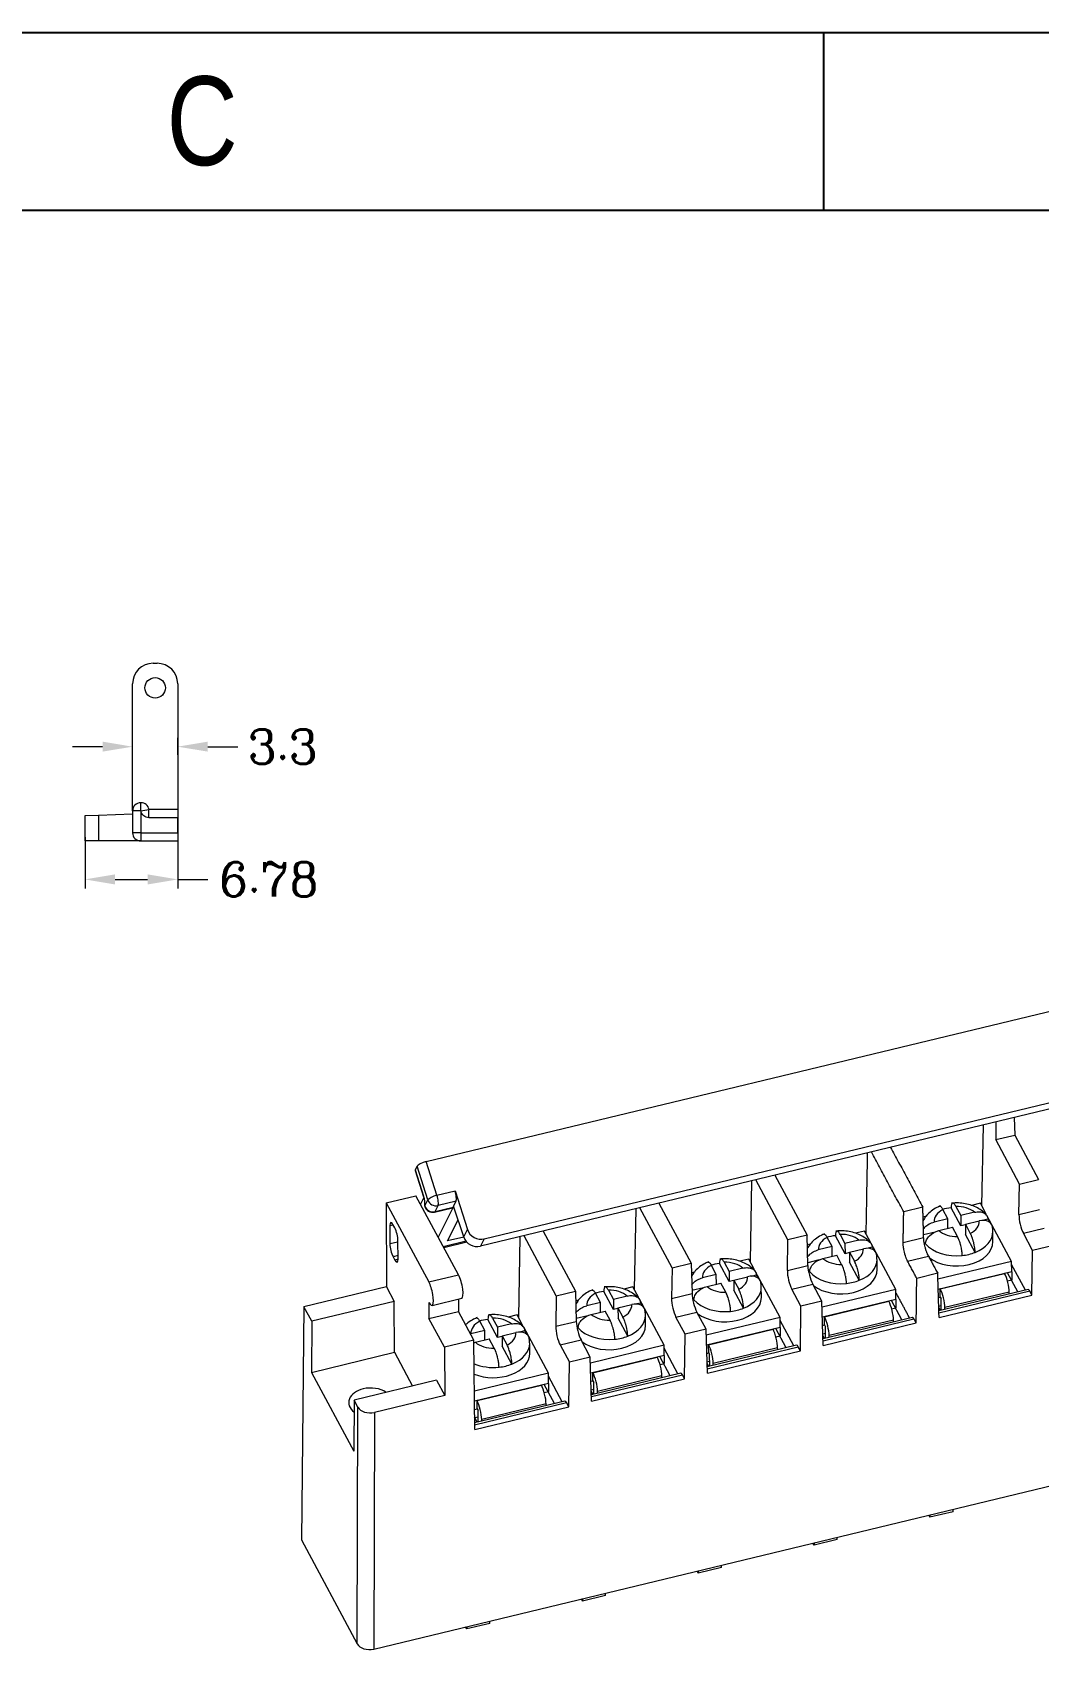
# Model space of a CAD drawing. Header units: millimetres. Extents: x -195 to 1349, y 148 to 750.
# Drawn here: x 337 to 410.6, y 621.5 to 739.9 of the extents above; entities that cross this region are included whole.
import ezdxf
from ezdxf.enums import TextEntityAlignment as Align

# ---------------------------------------------------------------- set-up
doc = ezdxf.new("R2010")
doc.units = ezdxf.units.MM
doc.layers.get('0').update_dxf_attribs({"linetype": 'CONTINUOUS'})
doc.layers.get('Defpoints').update_dxf_attribs({"linetype": 'CONTINUOUS'})
doc.layers.add('100', color=7, linetype='CONTINUOUS', true_color=0xffffff)
doc.layers.add('3', color=7, linetype='CONTINUOUS', true_color=0xffffff)
doc.styles.add('ROMANC', font='romanc.shx', dxfattribs={"bigfont": 'gbcbig.shx'})
doc.styles.add('TEXTSTYLE_0', font='txt', dxfattribs={"width": 0.8})
doc.dimstyles.new('副本 YanXiu', dxfattribs={"dimtxt": 2.5, "dimasz": 2.2, "dimexe": 0.66, "dimexo": 0.66, "dimgap": 0.66, "dimtad": 0, "dimdsep": 46, "dimtxsty": 'ROMANC', "dimcen": 0, "dimclrd": 131, "dimclre": 131, "dimclrt": 42, "dimazin": 2, "dimtfac": 1, "dimtofl": 0, "dimtmove": 0, "dimatfit": 3, "dimfxl": 1, "dimlwd": 5, "dimlwe": 5, "dimarcsym": 0})

# ---------------------------------------------------------------- blocks, each defined once
blk = doc.blocks.new('SUN_6HWZ35TKK40GSGJE8VEUYAXIAKM')
at = {"color": 7, "linetype": 'Continuous'}
for p, q in [((-594, 420), (0, 420)), ((-140, 410), (-140, 420)), ((-584, 410), (-10, 410))]:
    blk.add_line(p, q, dxfattribs=at)
at = {"color": 2, "linetype": 'Continuous', "style": 'TEXTSTYLE_0', "width": 1.2}
blk.add_text('C', height=5, dxfattribs=at).set_placement((-176.986, 412.526), (-172.986, 412.526), align=Align.FIT)
blk = doc.blocks.new('*D112')
at = {"color": 131, "lineweight": 5, "transparency": 16777216}
for p, q in [((347.63, 683.53), (347.63, 677.28)), ((340.85, 681.02), (340.85, 677.28)), ((343.05, 677.94), (345.43, 677.94)), ((347.63, 677.94), (349.83, 677.94))]:
    blk.add_line(p, q, dxfattribs=at)
at = {"color": 131, "lineweight": 18, "transparency": 16777216}
for points in [[(343.05, 678.31), (343.05, 677.57), (340.85, 677.94)], [(345.43, 678.31), (345.43, 677.57), (347.63, 677.94)]]:
    blk.add_solid(points, dxfattribs=at)
at = {"layer": 'Defpoints', "color": 0, "lineweight": 18, "transparency": 16777216}
for p in [(347.63, 684.19), (340.85, 681.68), (347.63, 677.94)]:
    blk.add_point(p, dxfattribs=at)
at = {"color": 42, "lineweight": 18, "transparency": 16777216, "insert": (354.3, 677.94), "char_height": 2.5, "attachment_point": 5, "style": 'ROMANC'}
blk.add_mtext('6.78', dxfattribs=at)
blk = doc.blocks.new('*D113')
at = {"color": 131, "lineweight": 5, "transparency": 16777216}
for p, q in [((344.33, 687.43), (344.33, 688.31)), ((347.63, 687.05), (347.63, 688.31)), ((342.13, 687.65), (339.93, 687.65)), ((349.83, 687.65), (352.03, 687.65))]:
    blk.add_line(p, q, dxfattribs=at)
at = {"color": 131, "lineweight": 18, "transparency": 16777216}
for points in [[(342.13, 688.02), (342.13, 687.29), (344.33, 687.65)], [(349.83, 688.02), (349.83, 687.29), (347.63, 687.65)]]:
    blk.add_solid(points, dxfattribs=at)
at = {"layer": 'Defpoints', "color": 0, "lineweight": 18, "transparency": 16777216}
for p in [(344.33, 686.77), (347.63, 687.65), (347.63, 686.39)]:
    blk.add_point(p, dxfattribs=at)
at = {"color": 42, "lineweight": 18, "transparency": 16777216, "insert": (355.31, 687.65), "char_height": 2.5, "attachment_point": 5, "style": 'ROMANC'}
blk.add_mtext('3.3', dxfattribs=at)

msp = doc.modelspace()

# ---------------------------------------------------------------- linework, layer by layer
at = {"layer": '100', "color": 7, "linetype": 'Continuous', "lineweight": 18}
for p, q in [((365.809, 657.29), (519.084, 694.247)), ((345.832, 693.753), (346.132, 693.753)), ((344.332, 682.953), (344.332, 692.253)), ((347.632, 692.253), (347.632, 683.053)), ((518.561, 686.974), (369.796, 651.105)), ((370.065, 651.644), (518.83, 687.513)), ((344.941, 683.553), (344.932, 683.553)), ((340.85, 682.61), (341.845, 682.645)), ((340.85, 680.753), (340.85, 682.61)), ((341.845, 682.645), (344.332, 682.732)), ((344.332, 682.953), (344.332, 681.353)), ((347.632, 683.053), (345.532, 683.053)), ((347.632, 683.053), (347.632, 682.453)), ((347.632, 681.353), (347.632, 682.453)), ((347.632, 681.353), (347.632, 680.753)), ((341.845, 680.753), (340.85, 680.753)), ((344.932, 680.753), (341.845, 680.753)), ((344.932, 680.753), (347.632, 680.753)), ((365.005, 656.641), (365.621, 654.718)), ((365.145, 656.955), (365.012, 656.687)), ((367.922, 655.149), (368.834, 652.326)), ((365.405, 654.158), (365.644, 654.638)), ((365.712, 654.01), (365.715, 654.003)), ((366.427, 653.602), (367.745, 653.92)), ((367.78, 653.954), (366.689, 651.769)), ((367.817, 654.027), (368, 654.395)), ((368.561, 651.779), (367.817, 654.027)), ((367.38, 651.494), (368.147, 653.03)), ((367.096, 651.012), (368.778, 651.417)), ((368.561, 651.778), (367.38, 651.494))]:
    msp.add_line(p, q, dxfattribs=at)
at = {"layer": '100', "color": 7, "linetype": 'Continuous', "lineweight": 13}
for p, q in [((344.932, 682.953), (344.932, 683.553)), ((344.941, 682.953), (344.941, 683.553)), ((341.845, 682.645), (341.845, 680.753)), ((344.932, 682.953), (344.332, 682.953)), ((344.932, 682.953), (344.932, 681.353)), ((344.941, 682.953), (344.932, 682.953)), ((344.941, 682.953), (345.532, 683.053)), ((345.532, 682.453), (345.532, 683.053)), ((347.632, 682.453), (345.532, 682.453)), ((344.932, 681.353), (344.332, 681.353)), ((344.932, 681.353), (347.632, 681.353)), ((344.932, 681.353), (344.932, 680.753)), ((361.985, 621.635), (527.988, 661.661)), ((406.561, 659.969), (406.457, 654.069)), ((407.504, 660.197), (407.482, 658.903)), ((408.847, 660.521), (408.881, 659.24)), ((407.482, 658.903), (408.881, 659.24)), ((409.227, 655.655), (407.482, 658.903)), ((408.881, 659.24), (410.626, 655.992)), ((366.604, 654.831), (365.809, 657.29)), ((365.012, 656.687), (365.628, 654.765)), ((365.941, 654.491), (365.145, 656.955)), ((392.28, 651.569), (389.922, 655.958)), ((391.321, 656.295), (393.679, 651.906)), ((409.227, 655.655), (410.626, 655.992)), ((362.897, 654.273), (365.063, 654.795)), ((368.172, 649.009), (365.063, 654.795)), ((366.604, 654.831), (367.922, 655.149)), ((389.614, 655.883), (389.51, 649.983)), ((409.188, 653.419), (409.227, 655.655)), ((362.897, 654.273), (362.9, 648.133)), ((362.897, 654.273), (366.006, 648.487)), ((365.719, 654.057), (365.721, 654.049)), ((365.721, 654.049), (365.941, 654.491)), ((366.462, 653.636), (366.682, 654.078)), ((366.462, 653.636), (367.78, 653.954)), ((368, 654.395), (366.682, 654.078)), ((381.141, 653.84), (381.037, 647.94)), ((383.807, 649.526), (381.449, 653.915)), ((382.847, 654.252), (385.206, 649.863)), ((402.153, 653.949), (400.754, 653.612)), ((409.188, 653.419), (410.685, 653.78)), ((363.154, 652.614), (363.395, 652.666)), ((363.154, 652.614), (363.16, 651.269)), ((363.517, 652.44), (363.38, 652.694)), ((409.51, 652.05), (411.04, 652.418)), ((363.748, 651.395), (363.16, 651.269)), ((363.753, 650.165), (363.747, 651.51)), ((368.732, 651.469), (367.066, 651.068)), ((368.561, 651.779), (368.834, 652.326)), ((370.065, 651.644), (369.796, 651.105)), ((372.667, 651.797), (372.564, 645.896)), ((375.334, 647.483), (372.975, 651.872)), ((374.374, 652.209), (376.732, 647.82)), ((392.241, 649.333), (392.28, 651.569)), ((393.679, 651.906), (392.28, 651.569)), ((393.738, 649.694), (393.679, 651.906)), ((400.714, 651.376), (402.211, 651.737)), ((410.184, 650.796), (409.51, 652.05)), ((363.752, 650.436), (363.39, 650.339)), ((363.39, 650.339), (363.527, 650.085)), ((363.753, 650.145), (363.527, 650.085)), ((401.037, 650.007), (402.566, 650.375)), ((410.14, 647.533), (410.184, 650.796)), ((411.713, 651.164), (410.184, 650.796)), ((366.006, 648.487), (368.172, 649.009)), ((383.807, 649.526), (383.768, 647.29)), ((383.807, 649.526), (385.206, 649.863)), ((385.206, 649.863), (385.265, 647.651)), ((392.241, 649.333), (393.738, 649.694)), ((403.24, 649.121), (401.71, 648.753)), ((409.092, 647.757), (408.336, 649.164)), ((409.657, 647.893), (408.652, 649.763)), ((362.9, 648.133), (356.866, 646.678)), ((362.9, 648.133), (363.473, 647.067)), ((375.334, 647.483), (376.732, 647.82)), ((376.732, 647.82), (376.791, 645.608)), ((383.768, 647.29), (385.265, 647.651)), ((392.563, 647.964), (394.093, 648.332)), ((393.237, 646.71), (392.563, 647.964)), ((394.767, 647.078), (394.093, 648.332)), ((409.863, 647.943), (403.324, 646.366)), ((403.328, 646.227), (409.98, 647.831)), ((410.14, 647.533), (409.98, 647.831)), ((356.866, 646.678), (356.684, 629.62)), ((357.438, 645.612), (356.866, 646.678)), ((363.473, 647.067), (357.438, 645.612)), ((363.489, 643.342), (363.473, 647.067)), ((366.013, 646.997), (366.018, 645.804)), ((366.244, 646.77), (368.41, 647.292)), ((368.18, 647.237), (368.184, 646.326)), ((375.334, 647.483), (375.294, 645.247)), ((393.193, 643.447), (393.237, 646.71)), ((394.767, 647.078), (393.237, 646.71)), ((394.865, 643.85), (394.767, 647.078)), ((400.618, 645.714), (399.862, 647.121)), ((403.313, 646.73), (403.501, 646.776)), ((403.443, 646.395), (403.316, 646.632)), ((403.338, 645.893), (410.14, 647.533)), ((357.438, 645.612), (357.414, 641.877)), ((366.018, 645.804), (368.184, 646.326)), ((367.142, 643.712), (366.018, 645.804)), ((369.308, 644.234), (368.184, 646.326)), ((375.294, 645.247), (376.791, 645.608)), ((384.09, 645.92), (385.62, 646.289)), ((384.764, 644.667), (384.09, 645.92)), ((386.293, 645.035), (385.62, 646.289)), ((392.71, 643.807), (391.705, 645.677)), ((401.389, 645.9), (394.85, 644.323)), ((394.855, 644.184), (401.506, 645.788)), ((394.865, 643.85), (401.666, 645.49)), ((369.308, 644.234), (367.142, 643.712)), ((369.362, 637.701), (369.308, 644.234)), ((375.616, 643.877), (377.146, 644.246)), ((377.82, 642.992), (377.146, 644.246)), ((384.719, 641.404), (384.764, 644.667)), ((386.293, 645.035), (384.764, 644.667)), ((386.391, 641.807), (386.293, 645.035)), ((392.145, 643.671), (391.389, 645.078)), ((394.839, 644.687), (395.028, 644.733)), ((394.969, 644.352), (394.842, 644.589)), ((357.414, 641.877), (363.489, 643.342)), ((363.489, 643.342), (364.815, 640.875)), ((367.142, 643.712), (367.172, 640.184)), ((375.616, 643.877), (376.29, 642.623)), ((377.82, 642.992), (376.29, 642.623)), ((377.918, 639.764), (377.82, 642.992)), ((383.672, 641.628), (382.915, 643.035)), ((384.236, 641.764), (383.232, 643.634)), ((392.916, 643.857), (386.377, 642.28)), ((386.381, 642.141), (393.033, 643.744)), ((386.391, 641.807), (393.193, 643.447)), ((393.193, 643.447), (393.033, 643.744)), ((357.414, 641.877), (360.514, 636.108)), ((376.246, 639.361), (376.29, 642.623)), ((384.442, 641.814), (377.904, 640.237)), ((377.908, 640.098), (384.56, 641.701)), ((384.719, 641.404), (384.56, 641.701)), ((386.366, 642.644), (386.554, 642.69)), ((386.496, 642.309), (386.369, 642.546)), ((366.573, 641.299), (360.538, 639.844)), ((366.573, 641.299), (367.172, 640.184)), ((375.198, 639.585), (374.442, 640.992)), ((375.763, 639.721), (374.759, 641.59)), ((377.893, 640.601), (378.081, 640.647)), ((377.918, 639.764), (384.719, 641.404)), ((360.538, 639.844), (360.514, 636.108)), ((360.817, 639.325), (360.538, 639.844)), ((367.172, 640.184), (362.032, 638.945)), ((375.969, 639.771), (369.358, 638.177)), ((369.359, 638.036), (376.086, 639.658)), ((369.362, 637.701), (376.246, 639.361)), ((376.246, 639.361), (376.086, 639.658)), ((378.023, 640.266), (377.895, 640.503)), ((360.771, 622.015), (360.817, 639.325)), ((362.032, 638.945), (361.985, 621.635)), ((369.549, 638.223), (369.354, 638.585)), ((369.608, 638.604), (369.375, 638.547)), ((356.684, 629.62), (360.771, 622.015))]:
    msp.add_line(p, q, dxfattribs=at)
at = {"layer": '100', "color": 7, "linetype": 'Continuous', "lineweight": 18}
msp.add_circle((345.982, 691.953), 0.75, dxfattribs=at)
for centre, radius, start, end in [((345.832, 692.253), 1.5, 90, 180), ((346.132, 692.253), 1.5, 0, 90), ((344.932, 682.953), 0.6, 90, 180), ((344.941, 682.953), 0.6, 9.59407, 90), ((344.932, 681.353), 0.6, 180, 270), ((366.283, 654.193), 0.6, 166.58438, 197.77066), ((366.286, 654.186), 0.6, 197.77066, 283.55603)]:
    msp.add_arc(centre, radius, start, end, dxfattribs=at)
at = {"layer": '100', "color": 7, "linetype": 'Continuous', "lineweight": 13, "extrusion": (0, 0, -1)}
msp.add_arc((-345.532, 683.053), 0.6, 270, 350.40606, dxfattribs=at)
at = {"layer": '100', "color": 7, "linetype": 'Continuous', "lineweight": 18}
for centre, major_axis, ratio, start_param, end_param in [((365.71, 657.091), (0.571, 0.183), 0.2747959, 1.308771, 2.8795673), ((365.576, 656.824), (-0.571, -0.183), 0.2747868, 6.021171, 6.2831987), ((367.824, 654.945), (-0.141, 0.583), 0.2490554, 3.4292716, 5.0087903), ((367.604, 654.503), (-0.141, 0.583), 0.2490554, 3.1415719, 3.4292716), ((369.498, 652.004), (0.914, -0.394), 0.9186471, 3.8266329, 5.3974292), ((369.771, 652.552), (0.897, -0.431), 0.9262603, 3.8637345, 5.4345309)]:
    msp.add_ellipse(centre, major_axis=major_axis, ratio=ratio, start_param=start_param, end_param=end_param, dxfattribs=at)
at = {"layer": '100', "color": 7, "linetype": 'Continuous', "lineweight": 13}
for centre, major_axis, ratio, start_param, end_param in [((366.193, 654.901), (0.571, 0.183), 0.2747868, 2.8795784, 3.141606), ((365.528, 654.566), (-0.141, 0.583), 0.2490554, 3.5967174, 5.0000679), ((366.506, 654.627), (-0.571, -0.184), 0.2828806, 4.4497176, 6.0205139), ((366.506, 654.627), (0.141, -0.583), 0.2490554, 0.2876789, 1.8672019), ((366.283, 654.193), (0.584, -0.139), 0.8699031, 3.132119, 3.6709287), ((366.283, 654.193), (0.571, 0.183), 0.2747868, 2.8795796, 3.1416077), ((366.286, 654.186), (0.571, 0.183), 0.2747868, 2.8795784, 3.141606), ((366.286, 654.186), (-0.537, 0.268), 0.9286892, 0.7363171, 2.3071134), ((366.506, 654.627), (-0.537, 0.268), 0.9286892, 0.7363171, 2.3071134), ((366.286, 654.186), (0.141, -0.583), 0.2490554, 6.2831645, 6.5708642), ((363.382, 652.19), (0.159, -0.658), 0.2490554, 2.382074, 3.9528703), ((363.519, 651.935), (0.159, -0.658), 0.2490554, 0.8112777, 2.382074), ((409.523, 652.795), (-0.221, 0.97), 0.2606537, 0.814706, 2.3855023), ((363.388, 650.844), (0.159, -0.658), 0.2490554, 3.9528703, 5.5236667), ((363.525, 650.589), (0.159, -0.658), 0.2490554, 5.5236667, 7.094463), ((368.175, 648.264), (0.234, -0.972), 0.2490554, 0.000009, 2.382074), ((392.576, 648.709), (-0.221, 0.97), 0.2606537, 0.814706, 2.3855023), ((394.073, 649.07), (0.246, -0.964), 0.2373773, 3.9497866, 5.5205829), ((366.01, 647.742), (-0.234, 0.972), 0.2490554, 2.382074, 5.5236667), ((385.6, 647.027), (0.246, -0.964), 0.2373773, 3.9497866, 5.5205829), ((409.973, 647.458), (-0.11, 0.485), 0.2606537, 5.527095, 6.2865983), ((384.103, 646.666), (-0.221, 0.97), 0.2606537, 0.814706, 2.3855023), ((377.127, 644.984), (0.246, -0.964), 0.2373773, 3.9497866, 5.5205829), ((375.63, 644.623), (-0.221, 0.97), 0.2606537, 0.814706, 2.3855023), ((393.027, 643.372), (-0.11, 0.485), 0.2606537, 5.527095, 6.2865983), ((384.553, 641.329), (-0.11, 0.485), 0.2606537, 5.527095, 6.2865983), ((361.746, 639.663), (1.6, 0.007), 0.666875, 1.9115807, 3.8487654), ((361.746, 639.663), (1.6, 0.007), 0.666875, 0.7698083, 1.9115807), ((376.08, 639.286), (-0.11, 0.485), 0.2606537, 5.527095, 6.2865983), ((361.712, 639.541), (0.95, 0.004), 0.666907, 3.4823382, 5.0530584), ((361.665, 622.231), (0.95, 0.004), 0.666907, 3.4823382, 5.0530584)]:
    msp.add_ellipse(centre, major_axis=major_axis, ratio=ratio, start_param=start_param, end_param=end_param, dxfattribs=at)
for points, degree in [([(399.794, 658.338), (402.153, 653.949)], 1), ([(398.088, 657.926), (397.984, 652.026)], 1), ([(400.754, 653.612), (398.395, 658.001)], 1), ([(400.714, 651.376), (400.754, 653.612)], 1), ([(402.211, 651.737), (402.153, 653.949)], 1), ([(401.71, 648.753), (401.037, 650.007)], 1), ([(402.566, 650.375), (403.24, 649.121)], 1), ([(403.338, 645.893), (403.305, 646.969), (403.273, 648.045), (403.24, 649.121)], 3), ([(401.183, 645.85), (400.179, 647.72)], 1), ([(401.666, 645.49), (401.681, 646.578), (401.696, 647.665), (401.71, 648.753)], 3), ([(401.666, 645.49), (401.506, 645.788)], 1)]:
    msp.add_open_spline(points, degree=degree, dxfattribs=at)
at = {"layer": '100', "color": 7, "linetype": 'Continuous', "lineweight": 18}
msp.add_open_spline([(365.621, 654.717), (365.628, 654.694), (365.647, 654.635), (365.671, 654.53), (365.688, 654.426), (365.695, 654.353), (365.696, 654.314), (365.695, 654.307), (365.695, 654.307)], degree=3, knots=[0, 0, 0, 0, 0.1392243, 0.3669648, 0.5778628, 0.7543129, 0.8934042, 1, 1, 1, 1], dxfattribs=at)
at = {"layer": '100', "color": 7, "linetype": 'Continuous', "lineweight": 13}
for points, knots in [([(401.037, 650.007), (401.014, 650.048), (400.993, 650.093), (400.961, 650.167), (400.95, 650.193), (400.93, 650.246), (400.919, 650.274), (400.889, 650.359), (400.87, 650.417), (400.848, 650.493), (400.844, 650.509), (400.835, 650.54), (400.831, 650.555), (400.819, 650.603), (400.811, 650.634), (400.789, 650.729), (400.775, 650.792), (400.761, 650.872), (400.758, 650.888), (400.753, 650.919), (400.745, 650.966), (400.734, 651.043), (400.728, 651.102), (400.724, 651.146), (400.722, 651.161), (400.72, 651.189), (400.719, 651.204), (400.715, 651.274), (400.714, 651.327), (400.714, 651.376)], [0, 0, 0, 0, 0.125, 0.125, 0.1875, 0.1875, 0.25, 0.25, 0.375, 0.375, 0.40625, 0.40625, 0.4375, 0.4375, 0.5, 0.5, 0.625, 0.625, 0.65625, 0.65625, 0.6875, 0.75, 0.8125, 0.8125, 0.84375, 0.84375, 0.875, 0.875, 1, 1, 1, 1]), ([(402.566, 650.375), (402.544, 650.417), (402.522, 650.462), (402.49, 650.536), (402.479, 650.561), (402.458, 650.614), (402.447, 650.642), (402.416, 650.727), (402.396, 650.785), (402.372, 650.861), (402.367, 650.876), (402.358, 650.907), (402.354, 650.923), (402.34, 650.97), (402.332, 651.001), (402.307, 651.095), (402.292, 651.158), (402.276, 651.237), (402.272, 651.253), (402.266, 651.284), (402.257, 651.331), (402.244, 651.407), (402.235, 651.466), (402.23, 651.509), (402.228, 651.524), (402.225, 651.552), (402.223, 651.566), (402.216, 651.636), (402.213, 651.688), (402.211, 651.737)], [0, 0, 0, 0, 0.125, 0.125, 0.1875, 0.1875, 0.25, 0.25, 0.375, 0.375, 0.40625, 0.40625, 0.4375, 0.4375, 0.5, 0.5, 0.625, 0.625, 0.65625, 0.65625, 0.6875, 0.75, 0.8125, 0.8125, 0.84375, 0.84375, 0.875, 0.875, 1, 1, 1, 1]), ([(401.506, 645.788), (401.467, 645.861), (401.428, 645.901), (401.395, 645.901), (401.392, 645.901), (401.389, 645.9)], [0, 0, 0, 0, 0.9197034, 0.9197034, 1, 1, 1, 1])]:
    msp.add_open_spline(points, degree=3, knots=knots, dxfattribs=at)
at = {"layer": '3', "color": 7, "linetype": 'Continuous', "lineweight": 13}
for p, q in [((403.988, 653.116), (403.627, 653.788)), ((404.933, 652.598), (404.224, 653.916)), ((404.568, 654.015), (404.929, 653.343)), ((405.939, 653.586), (404.929, 653.343)), ((406.36, 654.25), (405.702, 654.092)), ((406.788, 653.452), (406.36, 654.25)), ((402.391, 653.293), (402.171, 653.24)), ((403.988, 653.116), (402.978, 652.873)), ((403.315, 652.245), (404.325, 652.489)), ((403.991, 652.408), (403.988, 653.116)), ((404.686, 651.816), (404.325, 652.489)), ((404.929, 653.343), (404.933, 652.598)), ((405.267, 652.678), (404.933, 652.598)), ((405.266, 652.716), (406.276, 652.959)), ((405.266, 652.716), (405.27, 651.971)), ((405.266, 652.716), (405.628, 652.043)), ((406.912, 653.075), (406.528, 652.982)), ((408.651, 649.986), (406.841, 653.355)), ((393.917, 651.25), (393.698, 651.197)), ((395.515, 651.073), (395.153, 651.745)), ((396.459, 650.555), (395.751, 651.873)), ((396.095, 651.972), (396.456, 651.3)), ((397.466, 651.543), (396.456, 651.3)), ((396.456, 651.3), (396.459, 650.555)), ((397.886, 652.207), (397.229, 652.048)), ((398.315, 651.409), (397.886, 652.207)), ((400.178, 647.943), (398.367, 651.312)), ((403.052, 652.144), (402.206, 651.94)), ((405.978, 650.652), (405.27, 651.971)), ((407.284, 651.437), (407.28, 652.182)), ((389.413, 650.164), (388.755, 650.005)), ((389.842, 649.366), (389.413, 650.164)), ((394.579, 650.101), (393.733, 649.897)), ((395.515, 651.073), (394.505, 650.83)), ((394.842, 650.202), (395.852, 650.446)), ((395.518, 650.365), (395.515, 651.073)), ((396.213, 649.773), (395.852, 650.446)), ((396.793, 650.635), (396.459, 650.555)), ((396.793, 650.673), (397.803, 650.916)), ((396.793, 650.673), (396.796, 649.928)), ((396.793, 650.673), (397.154, 650)), ((398.439, 651.032), (398.054, 650.939)), ((398.81, 649.394), (398.807, 650.139)), ((385.444, 649.207), (385.225, 649.154)), ((387.041, 649.03), (386.032, 648.786)), ((387.041, 649.03), (386.68, 649.702)), ((387.044, 648.322), (387.041, 649.03)), ((387.986, 648.512), (387.278, 649.83)), ((387.621, 649.929), (387.983, 649.257)), ((388.992, 649.5), (387.983, 649.257)), ((387.983, 649.257), (387.986, 648.512)), ((388.32, 648.63), (389.329, 648.873)), ((389.965, 648.989), (389.581, 648.896)), ((391.704, 645.9), (389.894, 649.269)), ((397.505, 648.609), (396.796, 649.928)), ((408.651, 649.986), (403.253, 648.685)), ((408.654, 649.241), (403.276, 647.944)), ((403.429, 647.981), (408.136, 649.116)), ((408.654, 649.241), (408.136, 649.116)), ((408.654, 649.241), (408.651, 649.986)), ((408.654, 649.241), (408.657, 648.645)), ((378.568, 646.987), (378.206, 647.659)), ((379.513, 646.469), (378.804, 647.787)), ((379.148, 647.886), (379.509, 647.214)), ((380.94, 648.121), (380.282, 647.962)), ((381.368, 647.323), (380.94, 648.121)), ((386.106, 648.058), (385.259, 647.854)), ((386.369, 648.159), (387.378, 648.403)), ((387.74, 647.73), (387.378, 648.403)), ((388.32, 648.592), (387.986, 648.512)), ((388.32, 648.63), (388.323, 647.885)), ((388.32, 648.63), (388.681, 647.957)), ((389.031, 646.566), (388.323, 647.885)), ((390.337, 647.351), (390.334, 648.096)), ((400.178, 647.943), (394.78, 646.642)), ((400.181, 647.198), (400.178, 647.943)), ((403.429, 647.981), (403.276, 647.944)), ((403.432, 647.385), (403.429, 647.981)), ((408.477, 647.744), (403.769, 646.609)), ((408.345, 648.57), (408.657, 648.645)), ((408.477, 647.609), (408.477, 647.744)), ((376.971, 647.164), (376.751, 647.111)), ((378.568, 646.987), (377.558, 646.743)), ((378.571, 646.279), (378.568, 646.987)), ((380.519, 647.457), (379.509, 647.214)), ((379.509, 647.214), (379.513, 646.469)), ((379.847, 646.549), (379.513, 646.469)), ((379.846, 646.587), (380.856, 646.83)), ((379.846, 646.587), (379.85, 645.842)), ((379.846, 646.587), (380.208, 645.914)), ((381.492, 646.946), (381.108, 646.853)), ((383.231, 643.857), (381.42, 647.226)), ((400.181, 647.198), (394.803, 645.901)), ((394.956, 645.938), (399.663, 647.073)), ((400.181, 647.198), (399.663, 647.073)), ((399.872, 646.527), (400.184, 646.602)), ((400.181, 647.198), (400.184, 646.602)), ((403.294, 647.352), (403.432, 647.385)), ((403.432, 647.385), (403.499, 647.259)), ((403.503, 646.409), (403.499, 647.259)), ((403.77, 646.474), (403.769, 646.609)), ((370.094, 644.944), (369.733, 645.616)), ((371.039, 644.426), (370.331, 645.744)), ((370.675, 645.843), (371.036, 645.171)), ((372.046, 645.414), (371.036, 645.171)), ((372.466, 646.078), (371.809, 645.919)), ((372.895, 645.28), (372.466, 646.078)), ((377.632, 646.015), (376.786, 645.811)), ((377.895, 646.116), (378.905, 646.36)), ((379.266, 645.687), (378.905, 646.36)), ((380.558, 644.523), (379.85, 645.842)), ((381.864, 645.308), (381.86, 646.053)), ((391.704, 645.9), (386.307, 644.599)), ((391.708, 645.155), (391.704, 645.9)), ((394.956, 645.938), (394.802, 645.901)), ((394.82, 645.309), (394.958, 645.342)), ((394.958, 645.342), (394.956, 645.938)), ((394.958, 645.342), (395.026, 645.216)), ((400.003, 645.701), (395.296, 644.566)), ((400.004, 645.566), (400.003, 645.701)), ((370.094, 644.944), (369.085, 644.7)), ((369.422, 644.073), (370.431, 644.317)), ((370.098, 644.236), (370.094, 644.944)), ((370.793, 643.644), (370.431, 644.317)), ((371.036, 645.171), (371.039, 644.426)), ((371.373, 644.506), (371.039, 644.426)), ((371.373, 644.544), (372.383, 644.787)), ((371.373, 644.544), (371.376, 643.799)), ((371.373, 644.544), (371.734, 643.871)), ((373.019, 644.903), (372.634, 644.81)), ((374.758, 641.814), (372.947, 645.183)), ((391.708, 645.155), (386.329, 643.858)), ((386.482, 643.895), (391.19, 645.03)), ((391.708, 645.155), (391.19, 645.03)), ((391.399, 644.484), (391.71, 644.559)), ((391.708, 645.155), (391.71, 644.559)), ((395.029, 644.366), (395.026, 645.216)), ((395.296, 644.431), (395.296, 644.566)), ((372.085, 642.48), (371.376, 643.799)), ((373.39, 643.265), (373.387, 644.01)), ((383.231, 643.857), (377.833, 642.555)), ((383.234, 643.112), (377.856, 641.815)), ((378.009, 641.852), (382.716, 642.987)), ((383.234, 643.112), (382.716, 642.987)), ((383.234, 643.112), (383.231, 643.857)), ((383.234, 643.112), (383.237, 642.516)), ((386.482, 643.895), (386.329, 643.858)), ((386.347, 643.266), (386.485, 643.299)), ((386.485, 643.299), (386.482, 643.895)), ((386.485, 643.299), (386.552, 643.173)), ((386.556, 642.323), (386.552, 643.173)), ((391.53, 643.658), (386.822, 642.523)), ((391.531, 643.523), (391.53, 643.658)), ((374.758, 641.814), (369.339, 640.507)), ((374.761, 641.069), (374.758, 641.814)), ((378.009, 641.852), (377.856, 641.815)), ((378.011, 641.256), (378.009, 641.852)), ((382.925, 642.44), (383.237, 642.516)), ((386.823, 642.388), (386.822, 642.523)), ((374.761, 641.069), (369.345, 639.763)), ((369.535, 639.809), (374.243, 640.944)), ((374.761, 641.069), (374.243, 640.944)), ((374.761, 641.069), (374.763, 640.473)), ((377.874, 641.223), (378.011, 641.256)), ((378.011, 641.256), (378.079, 641.13)), ((378.083, 640.28), (378.079, 641.13)), ((383.057, 641.615), (378.349, 640.48)), ((383.057, 641.48), (383.057, 641.615)), ((369.535, 639.809), (369.345, 639.763)), ((369.538, 639.213), (369.535, 639.809)), ((374.583, 639.572), (369.876, 638.437)), ((374.452, 640.397), (374.763, 640.473)), ((374.584, 639.437), (374.583, 639.572)), ((378.35, 640.345), (378.349, 640.48)), ((369.35, 639.167), (369.538, 639.213)), ((369.538, 639.213), (369.605, 639.087)), ((369.609, 638.237), (369.605, 639.087)), ((369.876, 638.302), (369.876, 638.437)), ((402.67, 631.273), (402.589, 631.425)), ((404.365, 631.682), (402.67, 631.273)), ((402.67, 631.445), (402.67, 631.273)), ((404.365, 631.682), (404.364, 631.853)), ((394.197, 629.23), (394.115, 629.382)), ((394.196, 629.402), (394.197, 629.23)), ((395.892, 629.638), (394.197, 629.23)), ((395.892, 629.638), (395.891, 629.81)), ((387.418, 627.595), (385.724, 627.187)), ((387.418, 627.595), (387.418, 627.767)), ((385.724, 627.187), (385.642, 627.339)), ((385.723, 627.359), (385.724, 627.187)), ((377.25, 625.144), (377.169, 625.296)), ((378.945, 625.552), (377.25, 625.144)), ((377.25, 625.316), (377.25, 625.144)), ((378.945, 625.552), (378.944, 625.724)), ((368.777, 623.101), (368.695, 623.253)), ((368.776, 623.273), (368.777, 623.101)), ((370.472, 623.509), (368.777, 623.101)), ((370.472, 623.509), (370.471, 623.681))]:
    msp.add_line(p, q, dxfattribs=at)
for centre, major_axis, ratio, start_param, end_param in [((404.627, 652.916), (-1.65, -0.007), 0.666875, 5.3610443, 6.3160989), ((404.63, 652.171), (2.65, 0.012), 0.666875, 1.7217637, 1.9806031), ((404.627, 652.916), (-1.65, -0.007), 0.666875, 3.7902479, 4.7453025), ((404.627, 652.916), (-1.65, -0.007), 0.666875, 2.2194516, 3.1745062), ((404.63, 652.171), (2.65, 0.012), 0.666875, 0.4036319, 0.5306015), ((396.154, 650.873), (-1.65, -0.007), 0.666875, 5.3610443, 6.3160989), ((396.157, 650.128), (2.65, 0.012), 0.666875, 1.7217637, 1.9806031), ((396.154, 650.873), (-1.65, -0.007), 0.666875, 3.7902479, 4.7453025), ((404.63, 652.171), (2.65, 0.012), 0.666875, 3.6721941, 4.8633563), ((404.634, 651.426), (2.65, 0.012), 0.666875, 3.8433657, 6.2831067), ((404.627, 652.916), (-1.65, -0.007), 0.666875, 0.6486553, 1.6037099), ((404.63, 652.171), (2.65, 0.012), 0.666875, 5.2429905, 6.2831728), ((396.154, 650.873), (-1.65, -0.007), 0.666875, 0.6486553, 1.6037099), ((396.154, 650.873), (-1.65, -0.007), 0.666875, 2.2194516, 3.1745062), ((396.157, 650.128), (2.65, 0.012), 0.666875, 5.2429905, 6.2831728), ((396.157, 650.128), (2.65, 0.012), 0.666875, 0.4036319, 0.5306015), ((404.63, 652.171), (2.65, 0.012), 0.666875, 4.8633563, 5.2429905), ((387.68, 648.83), (-1.65, -0.007), 0.666875, 5.3610443, 6.3160989), ((387.684, 648.085), (2.65, 0.012), 0.666875, 1.7217637, 1.9806031), ((387.68, 648.83), (-1.65, -0.007), 0.666875, 3.7902479, 4.7453025), ((387.68, 648.83), (-1.65, -0.007), 0.666875, 2.2194516, 3.1745062), ((387.684, 648.085), (2.65, 0.012), 0.666875, 0.4036319, 0.5306015), ((396.157, 650.128), (2.65, 0.012), 0.666875, 3.5907094, 3.6721941), ((396.157, 650.128), (2.65, 0.012), 0.666875, 3.6721941, 4.8633563), ((396.16, 649.383), (2.65, 0.012), 0.666875, 3.8481764, 6.2831072), ((408.14, 648.371), (-0.234, 0.972), 0.2490554, 3.9528703, 5.5236667), ((379.207, 646.787), (-1.65, -0.007), 0.666875, 5.3610443, 6.3160989), ((379.21, 646.042), (2.65, 0.012), 0.666875, 1.7217637, 1.9806031), ((379.207, 646.787), (-1.65, -0.007), 0.666875, 3.7902479, 4.7453025), ((387.68, 648.83), (-1.65, -0.007), 0.666875, 0.6486553, 1.6037099), ((387.684, 648.085), (2.65, 0.012), 0.666875, 5.2429905, 6.2831728), ((396.157, 650.128), (2.65, 0.012), 0.666875, 4.8633563, 5.2429905), ((403.432, 647.236), (0.234, -0.972), 0.2490554, 0.8112777, 2.382074), ((379.207, 646.787), (-1.65, -0.007), 0.666875, 2.2194516, 3.1745062), ((379.21, 646.042), (2.65, 0.012), 0.666875, 0.4036319, 0.5306015), ((387.684, 648.085), (2.65, 0.012), 0.666875, 3.5907094, 3.6721941), ((387.684, 648.085), (2.65, 0.012), 0.666875, 3.6721941, 4.8633563), ((387.687, 647.34), (2.65, 0.012), 0.666875, 3.8481764, 6.2831072), ((387.684, 648.085), (2.65, 0.012), 0.666875, 4.8633563, 5.2429905), ((399.666, 646.328), (-0.234, 0.972), 0.2490554, 3.9528703, 5.5236667), ((370.734, 644.744), (-1.65, -0.007), 0.666875, 5.3610443, 6.3160989), ((370.737, 643.999), (2.65, 0.012), 0.666875, 1.7217637, 1.9806031), ((370.734, 644.744), (-1.65, -0.007), 0.666875, 3.7902479, 4.7453025), ((379.21, 646.042), (2.65, 0.012), 0.666875, 3.5907094, 3.6721941), ((379.214, 645.297), (2.65, 0.012), 0.666875, 3.8481764, 6.2831072), ((379.207, 646.787), (-1.65, -0.007), 0.666875, 0.6486553, 1.6037099), ((379.21, 646.042), (2.65, 0.012), 0.666875, 5.2429905, 6.2831728), ((394.959, 645.193), (0.234, -0.972), 0.2490554, 0.8112777, 2.382074), ((370.734, 644.744), (-1.65, -0.007), 0.666875, 0.6486553, 1.6037099), ((370.734, 644.744), (-1.65, -0.007), 0.666875, 2.2194516, 3.1745062), ((370.737, 643.999), (2.65, 0.012), 0.666875, 0.4036319, 0.5306015), ((379.21, 646.042), (2.65, 0.012), 0.666875, 3.6721941, 4.8633563), ((379.21, 646.042), (2.65, 0.012), 0.666875, 4.8633563, 5.2429905), ((391.193, 644.285), (-0.234, 0.972), 0.2490554, 3.9528703, 5.5236667), ((370.74, 643.253), (2.65, 0.012), 0.666875, 4.1476095, 6.2831072), ((370.737, 643.999), (2.65, 0.012), 0.666875, 5.2429905, 6.2831728), ((382.72, 642.242), (-0.234, 0.972), 0.2490554, 3.9528703, 5.5236667), ((386.485, 643.15), (0.234, -0.972), 0.2490554, 0.8112777, 2.382074), ((370.737, 643.999), (2.65, 0.012), 0.666875, 4.1462765, 4.8633563), ((370.737, 643.999), (2.65, 0.012), 0.666875, 4.8633563, 5.2429905), ((378.012, 641.107), (0.234, -0.972), 0.2490554, 0.8112777, 2.382074), ((374.246, 640.199), (-0.234, 0.972), 0.2490554, 3.9528703, 5.5236667), ((369.539, 639.064), (0.234, -0.972), 0.2490554, 0.8112777, 2.382074)]:
    msp.add_ellipse(centre, major_axis=major_axis, ratio=ratio, start_param=start_param, end_param=end_param, dxfattribs=at)
for points, knots in [([(403.438, 654.052), (403.348, 654.017), (403.109, 653.91), (402.767, 653.694), (402.446, 653.393), (402.265, 653.141), (402.187, 652.994), (402.172, 652.964)], [0, 0, 0, 0, 0.163026, 0.4473675, 0.698688, 0.9410265, 1, 1, 1, 1]), ([(403.376, 654.027), (403.378, 654.028), (403.381, 654.029), (403.416, 654.038), (403.454, 654.02), (403.537, 653.937), (403.582, 653.872), (403.627, 653.788)], [0, 0, 0, 0, 0.0394984, 0.0394984, 0.5197492, 0.5197492, 1, 1, 1, 1]), ([(404.568, 654.015), (404.523, 654.099), (404.479, 654.164), (404.396, 654.247), (404.357, 654.265), (404.293, 654.248), (404.267, 654.213), (404.233, 654.098), (404.224, 654.015), (404.224, 653.916)], [0, 0, 0, 0, 0.25, 0.25, 0.5, 0.5, 0.75, 0.75, 1, 1, 1, 1]), ([(406.81, 653.385), (406.745, 653.459), (406.574, 653.63), (406.25, 653.863), (405.834, 654.065), (405.371, 654.204), (404.885, 654.274), (404.509, 654.274), (404.303, 654.255), (404.256, 654.25)], [0, 0, 0, 0, 0.1113455, 0.27406, 0.4409539, 0.6121536, 0.7851525, 0.9505658, 1, 1, 1, 1]), ([(405.939, 653.586), (406.065, 653.617), (406.19, 653.629), (406.423, 653.613), (406.531, 653.584), (406.712, 653.491), (406.786, 653.425), (406.885, 653.267), (406.912, 653.175), (406.912, 653.075)], [0, 0, 0, 0, 0.25, 0.25, 0.5, 0.5, 0.75, 0.75, 1, 1, 1, 1]), ([(402.187, 652.367), (402.22, 652.411), (402.257, 652.454), (402.388, 652.585), (402.495, 652.665), (402.729, 652.794), (402.853, 652.842), (402.978, 652.873)], [0, 0, 0, 0, 0.1844229, 0.1844229, 0.5922114, 0.5922114, 1, 1, 1, 1]), ([(407.235, 652.567), (407.201, 652.714), (407.104, 652.836), (406.775, 653.005), (406.527, 653.02), (406.276, 652.959)], [0, 0, 0, 0, 0.4422659, 0.4422659, 1, 1, 1, 1]), ([(394.965, 652.009), (394.875, 651.974), (394.636, 651.867), (394.293, 651.651), (393.972, 651.35), (393.791, 651.098), (393.713, 650.951), (393.699, 650.921)], [0, 0, 0, 0, 0.163026, 0.4473675, 0.698688, 0.9410265, 1, 1, 1, 1]), ([(394.902, 651.984), (394.905, 651.985), (394.907, 651.986), (394.942, 651.995), (394.98, 651.977), (395.064, 651.894), (395.109, 651.829), (395.153, 651.745)], [0, 0, 0, 0, 0.0394984, 0.0394984, 0.5197492, 0.5197492, 1, 1, 1, 1]), ([(396.095, 651.972), (396.05, 652.056), (396.005, 652.121), (395.922, 652.204), (395.884, 652.222), (395.82, 652.205), (395.794, 652.17), (395.759, 652.054), (395.75, 651.972), (395.751, 651.873)], [0, 0, 0, 0, 0.25, 0.25, 0.5, 0.5, 0.75, 0.75, 1, 1, 1, 1]), ([(398.337, 651.342), (398.272, 651.416), (398.1, 651.587), (397.777, 651.82), (397.361, 652.022), (396.898, 652.161), (396.412, 652.231), (396.035, 652.231), (395.83, 652.212), (395.782, 652.207)], [0, 0, 0, 0, 0.1113455, 0.27406, 0.4409539, 0.6121536, 0.7851525, 0.9505658, 1, 1, 1, 1]), ([(397.466, 651.543), (397.591, 651.574), (397.717, 651.586), (397.95, 651.569), (398.058, 651.541), (398.239, 651.448), (398.312, 651.382), (398.412, 651.224), (398.438, 651.132), (398.439, 651.032)], [0, 0, 0, 0, 0.25, 0.25, 0.5, 0.5, 0.75, 0.75, 1, 1, 1, 1]), ([(402.349, 651.267), (402.348, 651.365), (402.374, 651.471), (402.471, 651.676), (402.544, 651.777), (402.815, 652.049), (403.065, 652.185), (403.315, 652.245)], [0, 0, 0, 0, 0.25, 0.25, 0.5, 0.5, 1, 1, 1, 1]), ([(405.037, 650.425), (405.036, 650.475), (405.034, 650.529), (405.027, 650.614), (405.024, 650.643), (405.019, 650.688), (405.017, 650.703), (405.013, 650.734), (405.011, 650.75), (405.004, 650.796), (404.999, 650.828), (404.99, 650.876), (404.987, 650.892), (404.981, 650.924), (404.978, 650.94), (404.962, 651.021), (404.947, 651.085), (404.927, 651.166), (404.923, 651.182), (404.914, 651.214), (404.91, 651.23), (404.896, 651.278), (404.887, 651.309), (404.859, 651.402), (404.839, 651.461), (404.812, 651.532), (404.807, 651.547), (404.796, 651.574), (404.791, 651.588), (404.775, 651.628), (404.764, 651.654), (404.731, 651.729), (404.709, 651.775), (404.686, 651.816)], [0, 0, 0, 0, 0.125, 0.125, 0.1875, 0.1875, 0.21875, 0.21875, 0.25, 0.25, 0.3125, 0.3125, 0.34375, 0.34375, 0.375, 0.375, 0.5, 0.5, 0.53125, 0.53125, 0.5625, 0.5625, 0.625, 0.625, 0.75, 0.75, 0.78125, 0.78125, 0.8125, 0.8125, 0.875, 0.875, 1, 1, 1, 1]), ([(405.978, 650.652), (405.978, 650.702), (405.975, 650.756), (405.968, 650.841), (405.965, 650.87), (405.96, 650.916), (405.958, 650.931), (405.954, 650.962), (405.952, 650.977), (405.941, 651.054), (405.93, 651.118), (405.91, 651.214), (405.903, 651.247), (405.889, 651.312), (405.873, 651.377), (405.856, 651.44), (405.843, 651.488), (405.838, 651.504), (405.829, 651.535), (405.824, 651.551), (405.8, 651.629), (405.78, 651.688), (405.749, 651.773), (405.738, 651.801), (405.722, 651.841), (405.717, 651.855), (405.706, 651.881), (405.7, 651.893), (405.672, 651.956), (405.65, 652.002), (405.628, 652.043)], [0, 0, 0, 0, 0.125, 0.125, 0.1875, 0.1875, 0.21875, 0.21875, 0.25, 0.25, 0.375, 0.375, 0.4375, 0.4375, 0.5, 0.5625, 0.5625, 0.59375, 0.59375, 0.625, 0.625, 0.75, 0.75, 0.8125, 0.8125, 0.84375, 0.84375, 0.875, 0.875, 1, 1, 1, 1]), ([(387.621, 649.929), (387.577, 650.013), (387.532, 650.078), (387.449, 650.161), (387.41, 650.179), (387.346, 650.162), (387.32, 650.127), (387.286, 650.011), (387.277, 649.929), (387.278, 649.83)], [0, 0, 0, 0, 0.25, 0.25, 0.5, 0.5, 0.75, 0.75, 1, 1, 1, 1]), ([(389.864, 649.299), (389.798, 649.373), (389.627, 649.544), (389.303, 649.777), (388.887, 649.979), (388.424, 650.118), (387.938, 650.188), (387.562, 650.188), (387.356, 650.169), (387.309, 650.164)], [0, 0, 0, 0, 0.1113455, 0.27406, 0.4409539, 0.6121536, 0.7851525, 0.9505658, 1, 1, 1, 1]), ([(393.713, 650.324), (393.746, 650.368), (393.784, 650.411), (393.914, 650.542), (394.022, 650.622), (394.255, 650.751), (394.379, 650.799), (394.505, 650.83)], [0, 0, 0, 0, 0.1844229, 0.1844229, 0.5922114, 0.5922114, 1, 1, 1, 1]), ([(393.875, 649.223), (393.875, 649.322), (393.9, 649.428), (393.998, 649.633), (394.07, 649.734), (394.341, 650.006), (394.592, 650.142), (394.842, 650.202)], [0, 0, 0, 0, 0.25, 0.25, 0.5, 0.5, 1, 1, 1, 1]), ([(397.505, 648.609), (397.505, 648.659), (397.502, 648.713), (397.495, 648.798), (397.492, 648.827), (397.487, 648.873), (397.485, 648.888), (397.481, 648.918), (397.479, 648.934), (397.467, 649.011), (397.456, 649.074), (397.437, 649.171), (397.43, 649.204), (397.415, 649.269), (397.4, 649.334), (397.383, 649.397), (397.369, 649.445), (397.365, 649.461), (397.356, 649.492), (397.351, 649.508), (397.327, 649.586), (397.307, 649.645), (397.276, 649.73), (397.265, 649.758), (397.249, 649.798), (397.243, 649.812), (397.232, 649.838), (397.227, 649.85), (397.199, 649.913), (397.177, 649.959), (397.154, 650)], [0, 0, 0, 0, 0.125, 0.125, 0.1875, 0.1875, 0.21875, 0.21875, 0.25, 0.25, 0.375, 0.375, 0.4375, 0.4375, 0.5, 0.5625, 0.5625, 0.59375, 0.59375, 0.625, 0.625, 0.75, 0.75, 0.8125, 0.8125, 0.84375, 0.84375, 0.875, 0.875, 1, 1, 1, 1]), ([(398.762, 650.524), (398.727, 650.671), (398.63, 650.793), (398.302, 650.962), (398.054, 650.977), (397.803, 650.916)], [0, 0, 0, 0, 0.4422659, 0.4422659, 1, 1, 1, 1]), ([(386.491, 649.966), (386.401, 649.931), (386.162, 649.824), (385.82, 649.608), (385.499, 649.307), (385.318, 649.055), (385.24, 648.907), (385.225, 648.878)], [0, 0, 0, 0, 0.163026, 0.4473675, 0.698688, 0.9410265, 1, 1, 1, 1]), ([(386.429, 649.941), (386.431, 649.942), (386.434, 649.942), (386.469, 649.952), (386.507, 649.934), (386.59, 649.851), (386.635, 649.786), (386.68, 649.702)], [0, 0, 0, 0, 0.0394984, 0.0394984, 0.5197492, 0.5197492, 1, 1, 1, 1]), ([(388.992, 649.5), (389.118, 649.531), (389.243, 649.543), (389.476, 649.526), (389.585, 649.498), (389.765, 649.405), (389.839, 649.339), (389.939, 649.181), (389.965, 649.088), (389.965, 648.989)], [0, 0, 0, 0, 0.25, 0.25, 0.5, 0.5, 0.75, 0.75, 1, 1, 1, 1]), ([(390.288, 648.481), (390.254, 648.628), (390.157, 648.75), (389.829, 648.919), (389.581, 648.934), (389.329, 648.873)], [0, 0, 0, 0, 0.4422659, 0.4422659, 1, 1, 1, 1]), ([(396.563, 648.382), (396.563, 648.432), (396.561, 648.486), (396.553, 648.571), (396.551, 648.6), (396.545, 648.645), (396.543, 648.66), (396.539, 648.691), (396.537, 648.707), (396.53, 648.753), (396.525, 648.785), (396.517, 648.833), (396.514, 648.849), (396.508, 648.881), (396.505, 648.897), (396.489, 648.978), (396.474, 649.042), (396.454, 649.123), (396.449, 649.139), (396.441, 649.171), (396.436, 649.187), (396.423, 649.235), (396.414, 649.266), (396.385, 649.359), (396.365, 649.418), (396.339, 649.489), (396.334, 649.504), (396.323, 649.531), (396.318, 649.545), (396.301, 649.585), (396.291, 649.611), (396.258, 649.686), (396.235, 649.731), (396.213, 649.773)], [0, 0, 0, 0, 0.125, 0.125, 0.1875, 0.1875, 0.21875, 0.21875, 0.25, 0.25, 0.3125, 0.3125, 0.34375, 0.34375, 0.375, 0.375, 0.5, 0.5, 0.53125, 0.53125, 0.5625, 0.5625, 0.625, 0.625, 0.75, 0.75, 0.78125, 0.78125, 0.8125, 0.8125, 0.875, 0.875, 1, 1, 1, 1]), ([(378.018, 647.923), (377.928, 647.888), (377.689, 647.78), (377.346, 647.565), (377.026, 647.264), (376.845, 647.012), (376.767, 646.864), (376.752, 646.835)], [0, 0, 0, 0, 0.163026, 0.4473675, 0.698688, 0.9410265, 1, 1, 1, 1]), ([(377.956, 647.898), (377.958, 647.899), (377.961, 647.899), (377.996, 647.909), (378.034, 647.891), (378.117, 647.808), (378.162, 647.743), (378.206, 647.659)], [0, 0, 0, 0, 0.0394984, 0.0394984, 0.5197492, 0.5197492, 1, 1, 1, 1]), ([(379.148, 647.886), (379.103, 647.97), (379.058, 648.035), (378.975, 648.118), (378.937, 648.135), (378.873, 648.119), (378.847, 648.084), (378.813, 647.968), (378.804, 647.886), (378.804, 647.787)], [0, 0, 0, 0, 0.25, 0.25, 0.5, 0.5, 0.75, 0.75, 1, 1, 1, 1]), ([(381.39, 647.256), (381.325, 647.33), (381.154, 647.501), (380.83, 647.734), (380.414, 647.936), (379.951, 648.075), (379.465, 648.145), (379.089, 648.145), (378.883, 648.126), (378.836, 648.121)], [0, 0, 0, 0, 0.1113455, 0.27406, 0.4409539, 0.6121536, 0.7851525, 0.9505658, 1, 1, 1, 1]), ([(385.24, 648.281), (385.273, 648.325), (385.31, 648.368), (385.441, 648.499), (385.548, 648.579), (385.782, 648.708), (385.906, 648.756), (386.032, 648.786)], [0, 0, 0, 0, 0.1844229, 0.1844229, 0.5922114, 0.5922114, 1, 1, 1, 1]), ([(385.402, 647.18), (385.402, 647.279), (385.427, 647.385), (385.525, 647.59), (385.597, 647.691), (385.868, 647.963), (386.118, 648.099), (386.369, 648.159)], [0, 0, 0, 0, 0.25, 0.25, 0.5, 0.5, 1, 1, 1, 1]), ([(388.09, 646.339), (388.09, 646.389), (388.087, 646.443), (388.08, 646.528), (388.077, 646.557), (388.072, 646.602), (388.07, 646.617), (388.066, 646.648), (388.064, 646.664), (388.057, 646.71), (388.052, 646.742), (388.044, 646.79), (388.041, 646.806), (388.035, 646.838), (388.032, 646.854), (388.015, 646.935), (388.001, 646.999), (387.98, 647.08), (387.976, 647.096), (387.967, 647.128), (387.963, 647.144), (387.95, 647.192), (387.94, 647.223), (387.912, 647.316), (387.892, 647.375), (387.866, 647.446), (387.86, 647.461), (387.85, 647.488), (387.844, 647.502), (387.828, 647.542), (387.817, 647.568), (387.784, 647.643), (387.762, 647.688), (387.74, 647.73)], [0, 0, 0, 0, 0.125, 0.125, 0.1875, 0.1875, 0.21875, 0.21875, 0.25, 0.25, 0.3125, 0.3125, 0.34375, 0.34375, 0.375, 0.375, 0.5, 0.5, 0.53125, 0.53125, 0.5625, 0.5625, 0.625, 0.625, 0.75, 0.75, 0.78125, 0.78125, 0.8125, 0.8125, 0.875, 0.875, 1, 1, 1, 1]), ([(389.031, 646.566), (389.031, 646.616), (389.029, 646.67), (389.022, 646.755), (389.019, 646.784), (389.013, 646.83), (389.012, 646.845), (389.008, 646.875), (389.005, 646.891), (388.994, 646.968), (388.983, 647.031), (388.964, 647.128), (388.957, 647.161), (388.942, 647.226), (388.926, 647.291), (388.909, 647.354), (388.896, 647.402), (388.891, 647.418), (388.882, 647.449), (388.878, 647.465), (388.854, 647.543), (388.834, 647.602), (388.802, 647.687), (388.792, 647.715), (388.775, 647.755), (388.77, 647.768), (388.759, 647.795), (388.753, 647.807), (388.726, 647.87), (388.703, 647.916), (388.681, 647.957)], [0, 0, 0, 0, 0.125, 0.125, 0.1875, 0.1875, 0.21875, 0.21875, 0.25, 0.25, 0.375, 0.375, 0.4375, 0.4375, 0.5, 0.5625, 0.5625, 0.59375, 0.59375, 0.625, 0.625, 0.75, 0.75, 0.8125, 0.8125, 0.84375, 0.84375, 0.875, 0.875, 1, 1, 1, 1]), ([(376.767, 646.238), (376.8, 646.282), (376.837, 646.325), (376.968, 646.456), (377.075, 646.536), (377.308, 646.665), (377.433, 646.713), (377.558, 646.743)], [0, 0, 0, 0, 0.1844229, 0.1844229, 0.5922114, 0.5922114, 1, 1, 1, 1]), ([(380.519, 647.457), (380.645, 647.488), (380.77, 647.5), (381.003, 647.483), (381.111, 647.455), (381.292, 647.362), (381.366, 647.296), (381.465, 647.138), (381.492, 647.045), (381.492, 646.946)], [0, 0, 0, 0, 0.25, 0.25, 0.5, 0.5, 0.75, 0.75, 1, 1, 1, 1]), ([(381.815, 646.438), (381.781, 646.584), (381.683, 646.707), (381.355, 646.876), (381.107, 646.891), (380.856, 646.83)], [0, 0, 0, 0, 0.4422659, 0.4422659, 1, 1, 1, 1]), ([(369.545, 645.88), (369.455, 645.845), (369.215, 645.737), (368.933, 645.559), (368.754, 645.406), (368.701, 645.356)], [0, 0, 0, 0, 0.2823686, 0.7748612, 1, 1, 1, 1]), ([(369.482, 645.854), (369.485, 645.856), (369.487, 645.856), (369.522, 645.866), (369.56, 645.848), (369.644, 645.765), (369.688, 645.699), (369.733, 645.616)], [0, 0, 0, 0, 0.0394984, 0.0394984, 0.5197492, 0.5197492, 1, 1, 1, 1]), ([(370.675, 645.843), (370.63, 645.927), (370.585, 645.992), (370.502, 646.075), (370.464, 646.092), (370.4, 646.076), (370.374, 646.041), (370.339, 645.925), (370.33, 645.843), (370.331, 645.744)], [0, 0, 0, 0, 0.25, 0.25, 0.5, 0.5, 0.75, 0.75, 1, 1, 1, 1]), ([(372.917, 645.213), (372.852, 645.287), (372.68, 645.458), (372.357, 645.691), (371.941, 645.893), (371.478, 646.032), (370.992, 646.102), (370.615, 646.102), (370.41, 646.083), (370.362, 646.078)], [0, 0, 0, 0, 0.1113455, 0.27406, 0.4409539, 0.6121536, 0.7851525, 0.9505658, 1, 1, 1, 1]), ([(372.046, 645.414), (372.171, 645.445), (372.297, 645.456), (372.53, 645.44), (372.638, 645.412), (372.819, 645.319), (372.892, 645.253), (372.992, 645.095), (373.018, 645.002), (373.019, 644.903)], [0, 0, 0, 0, 0.25, 0.25, 0.5, 0.5, 0.75, 0.75, 1, 1, 1, 1]), ([(376.929, 645.137), (376.928, 645.236), (376.954, 645.342), (377.051, 645.547), (377.124, 645.648), (377.395, 645.92), (377.645, 646.056), (377.895, 646.116)], [0, 0, 0, 0, 0.25, 0.25, 0.5, 0.5, 1, 1, 1, 1]), ([(379.617, 644.296), (379.616, 644.346), (379.614, 644.4), (379.607, 644.485), (379.604, 644.514), (379.599, 644.559), (379.597, 644.574), (379.593, 644.605), (379.591, 644.621), (379.584, 644.667), (379.579, 644.699), (379.57, 644.747), (379.567, 644.763), (379.561, 644.795), (379.558, 644.811), (379.542, 644.892), (379.527, 644.956), (379.507, 645.037), (379.503, 645.053), (379.494, 645.085), (379.49, 645.101), (379.476, 645.149), (379.467, 645.18), (379.439, 645.273), (379.419, 645.332), (379.392, 645.403), (379.387, 645.418), (379.376, 645.445), (379.371, 645.459), (379.355, 645.499), (379.344, 645.525), (379.311, 645.6), (379.289, 645.645), (379.266, 645.687)], [0, 0, 0, 0, 0.125, 0.125, 0.1875, 0.1875, 0.21875, 0.21875, 0.25, 0.25, 0.3125, 0.3125, 0.34375, 0.34375, 0.375, 0.375, 0.5, 0.5, 0.53125, 0.53125, 0.5625, 0.5625, 0.625, 0.625, 0.75, 0.75, 0.78125, 0.78125, 0.8125, 0.8125, 0.875, 0.875, 1, 1, 1, 1]), ([(380.558, 644.523), (380.558, 644.573), (380.555, 644.627), (380.548, 644.712), (380.545, 644.741), (380.54, 644.787), (380.538, 644.802), (380.534, 644.832), (380.532, 644.848), (380.521, 644.925), (380.51, 644.988), (380.49, 645.085), (380.483, 645.118), (380.468, 645.183), (380.453, 645.248), (380.436, 645.311), (380.423, 645.359), (380.418, 645.375), (380.409, 645.406), (380.404, 645.422), (380.38, 645.499), (380.36, 645.559), (380.329, 645.644), (380.318, 645.672), (380.302, 645.712), (380.296, 645.725), (380.285, 645.752), (380.28, 645.764), (380.252, 645.827), (380.23, 645.873), (380.208, 645.914)], [0, 0, 0, 0, 0.125, 0.125, 0.1875, 0.1875, 0.21875, 0.21875, 0.25, 0.25, 0.375, 0.375, 0.4375, 0.4375, 0.5, 0.5625, 0.5625, 0.59375, 0.59375, 0.625, 0.625, 0.75, 0.75, 0.8125, 0.8125, 0.84375, 0.84375, 0.875, 0.875, 1, 1, 1, 1]), ([(373.342, 644.395), (373.307, 644.541), (373.21, 644.664), (372.882, 644.833), (372.634, 644.848), (372.383, 644.787)], [0, 0, 0, 0, 0.4422659, 0.4422659, 1, 1, 1, 1]), ([(371.143, 642.253), (371.143, 642.303), (371.14, 642.357), (371.133, 642.442), (371.13, 642.471), (371.125, 642.516), (371.123, 642.531), (371.119, 642.562), (371.117, 642.577), (371.11, 642.624), (371.105, 642.656), (371.097, 642.704), (371.094, 642.72), (371.088, 642.752), (371.085, 642.768), (371.069, 642.849), (371.054, 642.913), (371.034, 642.994), (371.029, 643.01), (371.021, 643.042), (371.016, 643.058), (371.003, 643.106), (370.994, 643.137), (370.965, 643.229), (370.945, 643.289), (370.919, 643.36), (370.914, 643.375), (370.903, 643.402), (370.898, 643.416), (370.881, 643.456), (370.87, 643.482), (370.838, 643.557), (370.815, 643.602), (370.793, 643.644)], [0, 0, 0, 0, 0.125, 0.125, 0.1875, 0.1875, 0.21875, 0.21875, 0.25, 0.25, 0.3125, 0.3125, 0.34375, 0.34375, 0.375, 0.375, 0.5, 0.5, 0.53125, 0.53125, 0.5625, 0.5625, 0.625, 0.625, 0.75, 0.75, 0.78125, 0.78125, 0.8125, 0.8125, 0.875, 0.875, 1, 1, 1, 1]), ([(372.085, 642.48), (372.084, 642.53), (372.082, 642.584), (372.075, 642.669), (372.072, 642.698), (372.067, 642.744), (372.065, 642.759), (372.061, 642.789), (372.059, 642.805), (372.047, 642.882), (372.036, 642.945), (372.017, 643.042), (372.01, 643.075), (371.995, 643.14), (371.98, 643.205), (371.963, 643.268), (371.949, 643.316), (371.945, 643.331), (371.936, 643.363), (371.931, 643.379), (371.907, 643.456), (371.887, 643.516), (371.856, 643.601), (371.845, 643.629), (371.829, 643.669), (371.823, 643.682), (371.812, 643.709), (371.807, 643.721), (371.779, 643.784), (371.757, 643.83), (371.734, 643.871)], [0, 0, 0, 0, 0.125, 0.125, 0.1875, 0.1875, 0.21875, 0.21875, 0.25, 0.25, 0.375, 0.375, 0.4375, 0.4375, 0.5, 0.5625, 0.5625, 0.59375, 0.59375, 0.625, 0.625, 0.75, 0.75, 0.8125, 0.8125, 0.84375, 0.84375, 0.875, 0.875, 1, 1, 1, 1])]:
    msp.add_open_spline(points, degree=3, knots=knots, dxfattribs=at)
for points, degree in [([(407.27, 652.202), (407.279, 652.399), (407.231, 652.588)], 2), ([(398.796, 650.159), (398.806, 650.356), (398.757, 650.545)], 2), ([(390.323, 648.116), (390.332, 648.313), (390.284, 648.502)], 2), ([(381.849, 646.073), (381.859, 646.27), (381.811, 646.459)], 2), ([(369.309, 644.041), (369.346, 644.053), (369.384, 644.064), (369.422, 644.073)], 3), ([(373.376, 644.03), (373.386, 644.227), (373.337, 644.416)], 2)]:
    msp.add_open_spline(points, degree=degree, dxfattribs=at)

# ---------------------------------------------------------------- block references
at = {"xscale": 1.3, "yscale": 1.3, "zscale": 1.3}
msp.add_blockref('SUN_6HWZ35TKK40GSGJE8VEUYAXIAKM', (576.904, 193.911), dxfattribs=at)

# ---------------------------------------------------------------- dimensions: what is measured, and where the dimension line sits
at = {"lineweight": 18}
for base, p1, p2, picture, middle in [((347.632, 687.653), (344.332, 686.77), (347.632, 686.388), '*D113', (355.311, 687.653)), ((347.632, 677.94), (340.85, 681.682), (347.632, 684.192), '*D112', (354.302, 677.94))]:
    dim = msp.add_linear_dim(base=base, p1=p1, p2=p2, dimstyle='副本 YanXiu', dxfattribs=at)
    dim.commit()
    dim.dimension.update_dxf_attribs({"geometry": picture, "text_midpoint": middle})

doc.saveas('drawing.dxf')
